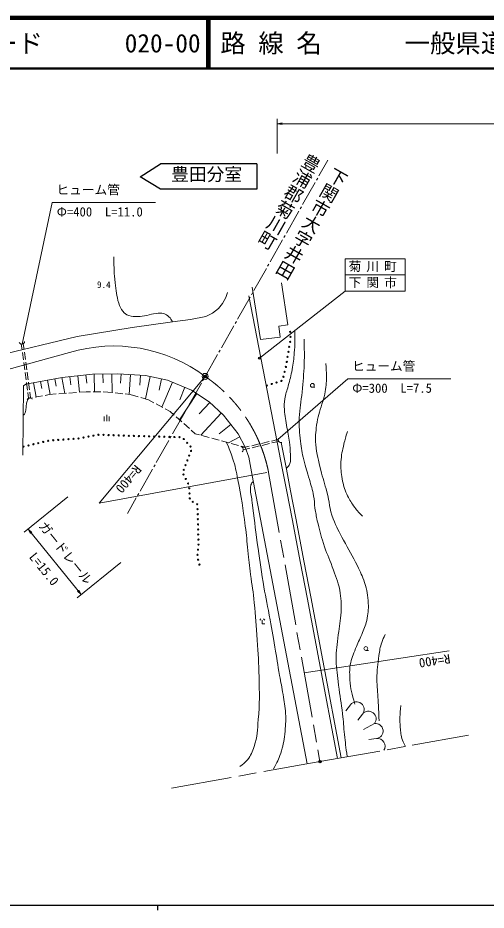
# Model space of a CAD drawing. Units: millimetres at full size, sheet at 1:1000; details may follow other scales. Extents: x 40000 to 680000, y 20000 to 380000.
# Drawn here: x 140442 to 232807, y 204000 to 380000 of the extents above; entities that cross this region are included whole.
import ezdxf
from ezdxf.enums import TextEntityAlignment as Align

# ---------------------------------------------------------------- set-up
doc = ezdxf.new("R2010")
doc.units = ezdxf.units.MM
doc.header["$LTSCALE"] = 1000
doc.header["$PDMODE"] = 32
doc.header["$PDSIZE"] = 500
doc.linetypes.add('CHAIN', pattern=[18.5, 12, -1.5, 3.5, -1.5])
for name, color, linetype, lineweight in [('M-BGD', 7, 'Continuous', 13), ('M-BMK', 2, 'CHAIN', 13), ('M-BMK-SRVR', 3, 'Continuous', 13), ('M-STR-HTXT', 7, 'Continuous', 13), ('M-STR-STRC', 7, 'Continuous', 13), ('M-TTL', 2, 'Continuous', 140), ('M-TTL-BAND', 7, 'Continuous', 25), ('M-TTL-LINE', 7, 'Continuous', 50)]:
    doc.layers.add(name, color=color, linetype=linetype, lineweight=lineweight)
for name, color, linetype in [('M-BGD-HTXT', 7, 'Continuous'), ('M-BMK-HTXT', 7, 'Continuous'), ('M-OTRS', 6, 'Continuous'), ('M-TTL-TXT', 7, 'Continuous')]:
    doc.layers.add(name, color=color, linetype=linetype)
doc.styles.add('@ＭＳ ゴシック', font='')
doc.styles.add('ＭＳ ゴシック', font='')
doc.styles.get('@ＭＳ ゴシック').set_extended_font_data('@MS Gothic')
doc.styles.get('ＭＳ ゴシック').set_extended_font_data('MS Gothic')

# ---------------------------------------------------------------- blocks, each defined once
blk = doc.blocks.new('open_arrow')
at = {"color": 0, "linetype": 'Continuous', "lineweight": -2}
blk.add_lwpolyline([(7.5, 1.25), (0, 0), (7.5, -1.25)], dxfattribs=at)

msp = doc.modelspace()

# ---------------------------------------------------------------- linework, layer by layer
at = {"layer": 'M-BGD'}
for p, q in [((199825, 348823), (201572, 351904)), ((196617, 343170), (199084, 347519)), ((199331, 347954), (199578, 348389)), ((193410, 337516), (195877, 341865)), ((196124, 342300), (196370, 342735)), ((190203, 331863), (192670, 336212)), ((192916, 336646), (193163, 337081)), ((189709, 330993), (189956, 331428)), ((186995, 326209), (189462, 330558)), ((186502, 325339), (186749, 325774)), ((183788, 320555), (186255, 324904)), ((186002, 325176), (191604, 296291)), ((180581, 314902), (183048, 319251)), ((183295, 319686), (183541, 320121)), ((141261, 314517), (141112, 315631)), ((141657, 314570), (141509, 315684)), ((77111, 293771), (150600, 313961)), ((141525, 312535), (141327, 314021)), ((141921, 312587), (141723, 314074)), ((177373, 309248), (179840, 313597)), ((180087, 314032), (180334, 314467)), ((141789, 310552), (141591, 312039)), ((142186, 310605), (141987, 312092)), ((142053, 308570), (141855, 310056)), ((142450, 308622), (142252, 310109)), ((158966, 309779), (159046, 306095)), ((160807, 309766), (160691, 307927)), ((142318, 306587), (142119, 308074)), ((142714, 306640), (142516, 308127)), ((143538, 308018), (144049, 305249)), ((144923, 308274), (145178, 306889)), ((146308, 308530), (146827, 305716)), ((147715, 308789), (147974, 307382)), ((149122, 309049), (149696, 305937)), ((150694, 309221), (150862, 307647)), ((152268, 309389), (152612, 306162)), ((153881, 309561), (154053, 307948)), ((155496, 309704), (155572, 306234)), ((157231, 309742), (157269, 308007)), ((162646, 309650), (162397, 305725)), ((164608, 309525), (164484, 307563)), ((166551, 309262), (165624, 304828)), ((168768, 308798), (168304, 306581)), ((170928, 308149), (168873, 303225)), ((176880, 308378), (177127, 308813)), ((153901, 306261), (152511, 306154)), ((154790, 306247), (153901, 306261)), ((173390, 307122), (172363, 304660)), ((174166, 303595), (176633, 307944)), ((198530, 307134), (199030, 307134)), ((142532, 304977), (142384, 306091)), ((143362, 305065), (142545, 304906)), ((142929, 305030), (142780, 306144)), ((145326, 305446), (143853, 305160)), ((146634, 305701), (145816, 305542)), ((148024, 305808), (146634, 305701)), ((150019, 305962), (148523, 305846)), ((152013, 306116), (150517, 306000)), ((156790, 306214), (155290, 306239)), ((158178, 306191), (157289, 306206)), ((159155, 306083), (158178, 306191)), ((161143, 305864), (159652, 306028)), ((162618, 305701), (161640, 305809)), ((164189, 305245), (162618, 305701)), ((166240, 304649), (164669, 305105)), ((167278, 304087), (166240, 304649)), ((175737, 305879), (172304, 300743)), ((169038, 303136), (167718, 303849)), ((170516, 302336), (169477, 302898)), ((173673, 302725), (173919, 303160)), ((178291, 304145), (176193, 301879)), ((157479, 300477), (157479, 301352)), ((157979, 300477), (157979, 301727)), ((158479, 300477), (158479, 301352)), ((171295, 301641), (170516, 302336)), ((170959, 297941), (173426, 302290)), ((172789, 300311), (171669, 301309)), ((180558, 302047), (176504, 297669)), ((174282, 298981), (173162, 299979)), ((182478, 299772), (180136, 297925)), ((170465, 297071), (170712, 297506)), ((175435, 297954), (174656, 298648)), ((176259, 297734), (175435, 297954)), ((178192, 297218), (176743, 297605)), ((167751, 292287), (170219, 296636)), ((180124, 296702), (178675, 297089)), ((182056, 296186), (180607, 296573)), ((184221, 297361), (182014, 296198)), ((183989, 295670), (182540, 296057)), ((186580, 295604), (188039, 295953)), ((188525, 296070), (189984, 296419)), ((188618, 295681), (190077, 296030)), ((190470, 296535), (191752, 296842)), ((190563, 296146), (191845, 296453)), ((185296, 295321), (184472, 295542)), ((184811, 295181), (186094, 295488)), ((184905, 294792), (186187, 295099)), ((186673, 295215), (188132, 295564)), ((164544, 286634), (167011, 290983)), ((167258, 291418), (167505, 291853)), ((162056, 282248), (163804, 285329)), ((164051, 285764), (164297, 286199)), ((188387, 261471), (188137, 261221)), ((188637, 260471), (188637, 261221)), ((189137, 261221), (188887, 261471)), ((189137, 260471), (188637, 260471)), ((209078, 255233), (209578, 255233)), ((206068, 244525), (205140, 243346)), ((208425, 242669), (207497, 241490)), ((210782, 240813), (208623, 239618)), ((211172, 237838), (209685, 237643))]:
    msp.add_line(p, q, dxfattribs=at)
for points in [[(186659, 326885), (188295, 316525), (192158, 317008), (191909, 319189), (193716, 319454), (192412, 327757)], [(92914, 301835), (136203, 313344), (152140, 317129), (162959, 318929), (170920, 320032), (174526, 320518), (177540, 321125), (178849, 321780), (180017, 322691), (180789, 323626), (181443, 324817), (181817, 325846)], [(141427, 293753), (141544, 307423), (142003, 307735), (149169, 309058), (155152, 309697), (160184, 309806), (165589, 309463), (169983, 308544), (174687, 306581), (178189, 304240), (181028, 301611), (183902, 297966), (185296, 295321)], [(191604, 296291), (192661, 290851), (193502, 286567), (194530, 281161), (196182, 272437), (197475, 265691), (199858, 253104), (203471, 233903)], [(192382, 296221), (193397, 290995), (194239, 286709), (195267, 281301), (196918, 272577), (198211, 265832), (200595, 253243), (204208, 234042)], [(185296, 295321), (185999, 293375), (186677, 289730), (197500, 232844)]]:
    msp.add_lwpolyline(points, dxfattribs=at)
for centre, radius in [((194130, 318073), 125), ((194216, 317077), 125), ((193963, 315101), 125), ((194127, 316087), 125), ((193799, 314114), 125), ((193472, 312141), 125), ((193636, 313128), 125), ((193067, 310185), 125), ((193308, 311155), 125), ((191469, 308080), 125), ((192423, 308379), 125), ((192812, 309218), 125), ((189560, 307481), 125), ((190514, 307781), 125), ((198530, 307509), 375), ((154372, 297399), 125), ((155352, 297595), 125), ((156334, 297774), 125), ((157334, 297739), 125), ((158333, 297704), 125), ((159332, 297669), 125), ((160332, 297634), 125), ((161331, 297599), 125), ((162331, 297564), 125), ((163330, 297537), 125), ((164330, 297510), 125), ((165330, 297483), 125), ((166329, 297456), 125), ((167329, 297429), 125), ((168328, 297402), 125), ((169328, 297375), 125), ((170328, 297348), 125), ((171327, 297321), 125), ((142535, 295655), 125), ((143508, 295886), 125), ((144481, 296118), 125), ((145454, 296350), 125), ((146426, 296582), 125), ((147420, 296678), 125), ((148417, 296748), 125), ((149415, 296818), 125), ((150413, 296888), 125), ((151410, 296958), 125), ((152408, 297028), 125), ((153391, 297203), 125), ((172327, 297294), 125), ((173167, 296925), 125), ((173828, 296175), 125), ((141563, 295423), 125), ((174490, 295426), 125), ((174596, 294577), 125), ((173872, 292713), 125), ((174234, 293645), 125), ((173148, 290848), 125), ((173510, 291780), 125), ((173096, 289932), 125), ((173551, 289042), 125), ((174007, 288151), 125), ((174248, 287204), 125), ((174297, 286205), 125), ((174346, 285206), 125), ((174928, 284539), 125), ((175802, 284051), 125), ((175895, 283092), 125), ((175922, 282092), 125), ((175948, 281093), 125), ((175975, 280093), 125), ((176002, 279093), 125), ((176028, 278094), 125), ((176055, 277094), 125), ((175977, 275100), 125), ((176077, 276095), 125), ((175876, 274105), 125), ((175990, 273127), 125), ((176247, 272161), 125), ((209078, 255608), 375)]:
    msp.add_circle(centre, radius, dxfattribs=at)
at = {"layer": 'M-BGD', "lineweight": 25}
msp.add_circle((188125, 312879), 200, dxfattribs=at)
at = {"layer": 'M-BGD'}
for centre, radius, start, end in [((141223, 316162), 543, 200.03471, 0.11025), ((159381, 285275), 30000, 53.11817, 107.01933), ((142827, 304497), 564, 33.70763, 164.59517), ((192375, 296844), 623, 153.09986, 284.00107), ((184342, 294864), 566, 304.89655, 81.46938), ((207246, 243597), 1500, 321.78025, 141.78025), ((209603, 241741), 1500, 321.78025, 141.78025), ((210977, 239326), 1500, 277.47801, 97.47801), ((211368, 236351), 1500, 326.6765, 97.47801)]:
    msp.add_arc(centre, radius, start, end, dxfattribs=at)
for points, knots in [([(159369, 332843), (159411, 330444), (159403, 329727), (159649, 327749), (159847, 326159), (159873, 325236), (160350, 323706), (160558, 323040), (160730, 322661), (161168, 322117), (161516, 321685), (161792, 321467), (162313, 321276), (162968, 321036), (163391, 321087), (164089, 321089), (164789, 321091), (165175, 321206), (165865, 321323), (166590, 321446), (166978, 321633), (167711, 321697), (168297, 321747), (168656, 321852), (169217, 321673), (169665, 321530), (169895, 321355), (170235, 321029), (170575, 320702), (170680, 320499), (170920, 320032)], [0, 0, 0, 0, 1, 1, 1, 2, 2, 2, 3, 3, 3, 4, 4, 4, 5, 5, 5, 6, 6, 6, 7, 7, 7, 8, 8, 8, 9, 9, 9, 10, 10, 10, 10]), ([(193368, 291145), (193585, 291312), (193668, 291387), (193817, 291581), (194007, 291829), (194059, 292010), (194156, 292308), (194256, 292617), (194214, 292813), (194218, 293139), (194231, 294185), (194154, 294771), (194054, 295813), (193926, 297137), (193722, 297862), (193524, 299178), (193314, 300574), (193104, 301348), (193014, 302757), (192962, 303565), (192964, 304027), (193076, 304829), (193220, 305860), (193518, 306392), (193777, 307400), (194100, 308657), (194326, 309353), (194548, 310632), (194771, 311910), (194855, 312635), (194969, 313927), (195119, 315637), (195097, 316243), (195086, 318320)], [0, 0, 0, 0, 1, 1, 1, 2, 2, 2, 3, 3, 3, 4, 4, 4, 5, 5, 5, 6, 6, 6, 7, 7, 7, 8, 8, 8, 9, 9, 9, 10, 10, 10, 11, 11, 11, 11]), ([(205398, 234245), (205118, 236363), (205043, 236918), (204861, 238636), (204693, 240231), (204671, 241131), (204487, 242725), (204231, 244949), (203982, 246181), (203716, 248403), (203487, 250325), (203254, 251399), (203226, 253334), (203197, 255285), (203448, 256370), (203646, 258311), (203826, 260067), (204131, 261034), (204184, 262798), (204234, 264489), (204239, 265459), (203927, 267121), (203580, 268968), (203074, 269927), (202454, 271701), (201817, 273526), (201279, 274484), (200702, 276328), (200160, 278059), (199907, 279045), (199510, 280815), (199292, 281784), (199184, 282332), (199043, 283315), (198907, 284260), (198954, 284806), (198786, 285745), (198558, 287018), (198287, 287700), (197944, 288947), (197526, 290467), (197192, 291292), (196823, 292826), (196484, 294232), (196329, 295033), (196169, 296471), (195969, 298260), (195892, 299276), (195958, 301075), (196032, 303083), (196316, 304190), (196496, 306192), (196692, 308371), (196850, 309590), (196916, 311777), (196973, 313657), (196963, 314303), (196893, 316591)], [0, 0, 0, 0, 1, 1, 1, 2, 2, 2, 3, 3, 3, 4, 4, 4, 5, 5, 5, 6, 6, 6, 7, 7, 7, 8, 8, 8, 9, 9, 9, 10, 10, 10, 11, 11, 11, 12, 12, 12, 13, 13, 13, 14, 14, 14, 15, 15, 15, 16, 16, 16, 17, 17, 17, 18, 18, 18, 19, 19, 19, 19]), ([(201169, 311847), (201288, 310662), (201308, 310297), (201309, 309300), (201312, 307926), (201224, 307152), (201006, 305795), (200879, 305005), (200631, 304604), (200421, 303832), (199983, 302215), (199566, 301337), (199370, 299673), (199196, 298194), (199081, 297347), (199206, 295864), (199377, 293853), (199712, 292753), (200188, 290793), (200596, 289108), (200944, 288195), (201380, 286516), (201917, 284446), (201894, 283192), (202641, 281189), (203277, 279487), (203840, 278619), (204674, 277006), (205708, 275007), (206425, 273959), (207408, 271935), (208024, 270669), (208379, 269956), (208811, 268617), (209308, 267071), (209485, 266149), (209558, 264527), (209619, 263200), (209547, 262435), (209255, 261139), (209003, 260024), (208692, 259445), (208273, 258381), (207836, 257271), (207482, 256693), (207058, 255577), (206594, 254355), (206198, 253693), (206006, 252399), (205837, 251252), (205881, 250590), (205936, 249432), (206028, 247526), (206305, 246790), (206894, 244641)], [0, 0, 0, 0, 1, 1, 1, 2, 2, 2, 3, 3, 3, 4, 4, 4, 5, 5, 5, 6, 6, 6, 7, 7, 7, 8, 8, 8, 9, 9, 9, 10, 10, 10, 11, 11, 11, 12, 12, 12, 13, 13, 13, 14, 14, 14, 15, 15, 15, 16, 16, 16, 17, 17, 17, 18, 18, 18, 18]), ([(141494, 301616), (141620, 301686), (141673, 301729), (141762, 301828), (141907, 301988), (141915, 302131), (141970, 302340), (142070, 302716), (142022, 302945), (142074, 303330), (142121, 303678), (142116, 303883), (142226, 304216), (142319, 304498), (142376, 304608), (142545, 304906)], [0, 0, 0, 0, 1, 1, 1, 2, 2, 2, 3, 3, 3, 4, 4, 4, 5, 5, 5, 5]), ([(205438, 298436), (205075, 297263), (204981, 296917), (204752, 295928), (204440, 294576), (204229, 293809), (204176, 292423), (204126, 291112), (204182, 290365), (204410, 289073), (204623, 287858), (204838, 287183), (205329, 286051), (205743, 285095), (206067, 284596), (206668, 283745), (207279, 282882), (207563, 282589), (208429, 281689)], [0, 0, 0, 0, 1, 1, 1, 2, 2, 2, 3, 3, 3, 4, 4, 4, 5, 5, 5, 6, 6, 6, 6]), ([(181555, 296320), (182205, 294871), (182387, 294419), (182807, 293158), (183346, 291537), (183492, 290580), (183835, 288905), (184560, 285364), (184812, 283349), (185307, 279768), (185568, 277877), (185614, 276806), (185821, 274908), (186023, 273063), (186134, 272030), (186359, 270188), (186622, 268022), (186861, 266820), (187083, 264649), (187375, 261790), (187456, 260180), (187644, 257312), (187830, 254457), (187958, 252858), (188018, 249998), (188087, 246707), (188180, 244850), (187866, 241574), (187667, 239499), (187732, 238266), (187028, 236304), (186639, 235218), (186469, 234533), (185720, 233656), (185207, 233056), (184933, 232816), (184209, 232316)], [0, 0, 0, 0, 1, 1, 1, 2, 2, 2, 3, 3, 3, 4, 4, 4, 5, 5, 5, 6, 6, 6, 7, 7, 7, 8, 8, 8, 9, 9, 9, 10, 10, 10, 11, 11, 11, 12, 12, 12, 12]), ([(190845, 231864), (191609, 233208), (191862, 233688), (192298, 234945), (192792, 236371), (192883, 237233), (193069, 238730), (193264, 240308), (193319, 241209), (193244, 242797), (193175, 244268), (192968, 245079), (192742, 246535), (192513, 248011), (192316, 248826), (192064, 250298), (191691, 252476), (191523, 253703), (191153, 255883), (190735, 258341), (190479, 259715), (190031, 262169), (189568, 264708), (189240, 266118), (188816, 268665), (188311, 271695), (188091, 273403), (187671, 276446), (187243, 279549), (187065, 281295), (186678, 284403), (186543, 285487), (186291, 286086), (186333, 287177), (186343, 287455), (186322, 287622), (186416, 287884), (186478, 288058), (186494, 288177), (186623, 288309), (186718, 288406), (186778, 288442), (186910, 288504)], [0, 0, 0, 0, 1, 1, 1, 2, 2, 2, 3, 3, 3, 4, 4, 4, 5, 5, 5, 6, 6, 6, 7, 7, 7, 8, 8, 8, 9, 9, 9, 10, 10, 10, 11, 11, 11, 12, 12, 12, 13, 13, 13, 14, 14, 14, 14]), ([(211677, 241358), (211605, 243347), (211586, 243858), (211506, 245459), (211424, 247075), (211255, 247977), (211260, 249595), (211266, 251406), (211390, 252424), (211665, 254214), (211822, 255234), (211868, 255826), (212211, 256800), (212435, 257438), (212536, 257681), (212896, 258389)], [0, 0, 0, 0, 1, 1, 1, 2, 2, 2, 3, 3, 3, 4, 4, 4, 5, 5, 5, 5]), ([(216877, 236282), (216576, 236834), (216494, 237040), (216310, 237551), (215971, 238486), (215983, 239071), (215874, 240059), (215688, 241729), (215802, 242389), (215967, 244359)], [0, 0, 0, 0, 1, 1, 1, 2, 2, 2, 3, 3, 3, 3])]:
    msp.add_open_spline(points, degree=3, knots=knots, dxfattribs=at)
at = {"layer": 'M-BMK'}
for p, q in [((189908, 290300), (200024, 233292)), ((200024, 233292), (229320, 238490)), ((170729, 228093), (200024, 233292))]:
    msp.add_line(p, q, dxfattribs=at)
msp.add_arc((160475, 284491), 30000, 11.16355, 55.68838, dxfattribs=at)
at = {"layer": 'M-BMK-SRVR'}
msp.add_circle((177386, 309271), 600, dxfattribs=at)
msp.add_point((177386, 309271), dxfattribs=at)
at = {"layer": 'M-OTRS'}
for p in [(177386, 309271), (200024, 233292)]:
    msp.add_point(p, dxfattribs=at)
at = {"layer": 'M-STR-HTXT'}
for p, q in [((191604, 353246), (191604, 360102)), ((191604, 359102), (335533, 359102)), ((147242, 343554), (141286, 315623)), ((167567, 343554), (147242, 343554)), ((156453, 284287), (177386, 309271)), ((205523, 308782), (191752, 296842)), ((225848, 308782), (205523, 308782)), ((156453, 284287), (189524, 290300)), ((150298, 285514), (141691, 278546)), ((142468, 279175), (152948, 266230)), ((160777, 272569), (152170, 265601)), ((196920, 250786), (225535, 255136))]:
    msp.add_line(p, q, dxfattribs=at)
at = {"layer": 'M-STR-STRC', "lineweight": 25}
for p, q in [((164569, 348631), (168577, 351181)), ((187577, 351181), (168577, 351181)), ((187577, 351181), (187577, 346181)), ((168577, 346181), (164569, 348631)), ((187577, 346181), (168577, 346181))]:
    msp.add_line(p, q, dxfattribs=at)
at = {"layer": 'M-STR-STRC'}
for p, q in [((205027, 332451), (216858, 332451)), ((205027, 332451), (205027, 326118)), ((216858, 332451), (216858, 326118)), ((205027, 329284), (216858, 329284)), ((188125, 312879), (205027, 326118)), ((205027, 326118), (216858, 326118))]:
    msp.add_line(p, q, dxfattribs=at)
at = {"layer": 'M-TTL'}
msp.add_line((680000, 380000), (40000, 380000), dxfattribs=at)
at = {"layer": 'M-TTL-BAND'}
for p, q in [((40000, 205000), (579000, 205000)), ((168000, 205000), (168000, 204000))]:
    msp.add_line(p, q, dxfattribs=at)
at = {"layer": 'M-TTL-LINE'}
for p, q in [((177750, 380000), (177750, 370000)), ((178250, 380000), (178250, 370000)), ((40000, 370000), (680000, 370000))]:
    msp.add_line(p, q, dxfattribs=at)

# ---------------------------------------------------------------- block references
at = {"layer": 'M-STR-HTXT', "xscale": 133, "yscale": 133}
msp.add_blockref('open_arrow', (191604, 359102), dxfattribs=at)
for p, rotation in [((142468, 279175), 309), ((152948, 266230), 129)]:
    msp.add_blockref('open_arrow', p, dxfattribs=dict(at, rotation=rotation))

# ---------------------------------------------------------------- texts
at = {"layer": 'M-BGD-HTXT', "style": 'ＭＳ ゴシック'}
msp.add_text('9.4', height=1320, dxfattribs=at).set_placement((157400, 327372), align=Align.MIDDLE_CENTER)
at = {"layer": 'M-BMK-HTXT', "style": '@ＭＳ ゴシック'}
for s, p in [('豊浦郡菊川町', (193950, 343728)), ('下関市大字井田', (198366, 339390))]:
    msp.add_text(s, height=2566, rotation=240.434, dxfattribs=at).set_placement(p, align=Align.MIDDLE_CENTER)
at = {"layer": 'M-STR-HTXT', "style": 'ＭＳ ゴシック'}
for p in [(154314, 344620), (212595, 309848)]:
    msp.add_text('ヒューム管', height=1833, dxfattribs=at).set_placement(p, align=Align.BOTTOM_CENTER)
for s, p in [('Φ=400\u3000L=11.0', (148111, 340271)), ('Φ=300\u3000L=7.5', (206392, 305499))]:
    msp.add_text(s, height=1833, dxfattribs=at).set_placement(p, align=Align.BOTTOM_LEFT)
for s, rotation, p in [('R=400', 230.042, (162289, 289019)), ('ガードレール', 308.992, (149866, 274491)), ('R=400', 188.643, (222641, 253162))]:
    msp.add_text(s, height=1833, rotation=rotation, dxfattribs=at).set_placement(p, align=Align.MIDDLE_CENTER)
msp.add_text('L=15.0', height=1833, rotation=308.992, dxfattribs=at).set_placement((144468, 270372), align=Align.BOTTOM_CENTER)
at = {"layer": 'M-STR-STRC', "style": 'ＭＳ ゴシック'}
msp.add_text('豊田分室', height=2566, dxfattribs=at).set_placement((170674, 347092), align=Align.BOTTOM_LEFT)
at = {"layer": 'M-STR-STRC', "char_height": 1833, "attachment_point": 5, "style": 'ＭＳ ゴシック'}
for s, insert in [('\\T1.4;菊川町', (210943, 330868)), ('\\T1.4;下関市', (210943, 327701))]:
    msp.add_mtext(s, dxfattribs=dict(at, insert=insert))
at = {"layer": 'M-TTL-TXT', "style": 'ＭＳ ゴシック'}
for s, p in [('図面コード', (120380, 375000)), ('020-00', (161521, 375000)), ('路 線 名', (180380, 375000)), ('一般県道宇賀山陽線', (216734, 375000))]:
    msp.add_text(s, height=3666, dxfattribs=at).set_placement(p, align=Align.MIDDLE_LEFT)

doc.saveas('drawing.dxf')
